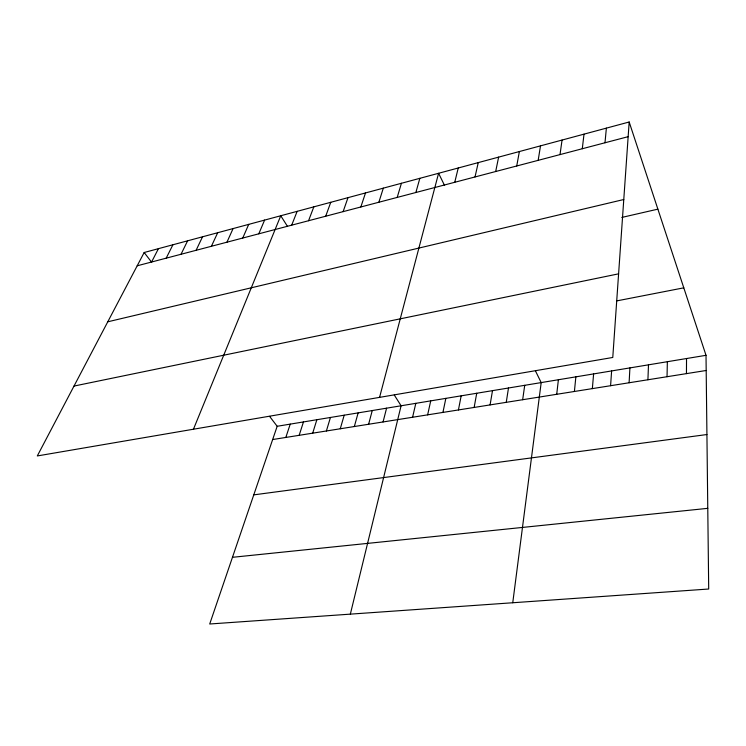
<?xml version="1.0" encoding="UTF-8"?>
<svg xmlns="http://www.w3.org/2000/svg" width="746" height="746" viewBox="0 0 746 746"><rect width="100%" height="100%" fill="white"/><g stroke="black" fill="none" stroke-linecap="round" stroke-linejoin="round"><path stroke-width="1.12" d="M686.451 373.625L686.534 358.537M667.036 376.721L667.362 361.707M647.92 379.77L648.488 364.831M629.111 382.763L629.913 367.909M610.592 385.71L611.617 370.93M629.176 121.999L612.774 357.465L37.3 455.946L144.174 252.502L629.176 121.999L706.014 355.31L708.7 589.014L209.71 624.001L277.176 426.283L269.586 416.361M592.352 388.619L593.611 373.914M604.997 142.766L606.367 128.135M574.401 391.482L575.865 376.851M556.721 394.298L558.39 379.742M582.29 148.734L584.006 134.159M512.754 602.749L541.186 382.586L535.451 370.893M560.013 154.59L562.055 140.061M522.666 399.716L524.718 385.318M506.254 402.336L508.492 388.004M538.164 160.343L540.514 145.852M490.085 404.91L492.5 390.652M474.139 407.447L476.731 393.254M516.726 165.976L519.375 151.541M458.426 409.955L461.177 395.828M495.68 171.515L498.626 157.126M442.928 412.426L445.847 398.373M427.644 414.86L430.722 400.872M475.025 176.942L478.251 162.609M412.585 417.256L415.811 403.344M454.752 182.276L458.24 167.99M350.34 614.144L401.096 405.777L394.289 395.035M383.062 421.956L386.577 408.174M379.565 397.376L438.592 173.277L444.579 185.493M368.608 424.26L372.263 410.542M354.341 426.535L358.136 412.883M415.858 192.505L419.849 178.322M340.269 428.773L344.195 415.196M326.384 430.983L330.441 417.471M397.198 197.42L401.423 183.283M312.686 433.174L316.863 419.718M378.865 202.241L383.313 188.151M299.165 435.319L303.463 421.938M285.821 437.445L290.231 424.12M360.84 206.978L365.503 192.944M343.123 211.64L347.99 197.662M325.694 216.219L330.767 202.297M308.555 220.732L313.824 206.856M291.695 225.161L297.15 211.342M193.447 429.22L280.748 215.753L287.536 226.476M258.797 233.815L264.606 220.098M242.748 238.039L248.716 224.369M226.952 242.198L233.078 228.574M211.398 246.283L217.692 232.724M196.095 250.311L202.53 236.799M181.026 254.274L187.61 240.818M166.19 258.172L172.913 244.772M151.578 262.014L158.432 248.66M137.189 265.8L628.151 136.677M107.769 321.806L623.777 199.518M621.772 217.44L657.869 209.15M74.013 386.064L618.593 273.838M616.914 300.862L683.793 287.835M277.176 426.283L706.014 355.31M272.654 439.543L706.192 370.482M253.771 494.868L706.919 434.536M232.472 557.309L707.777 508.343M144.174 252.502L151.606 262.21"/></g></svg>
